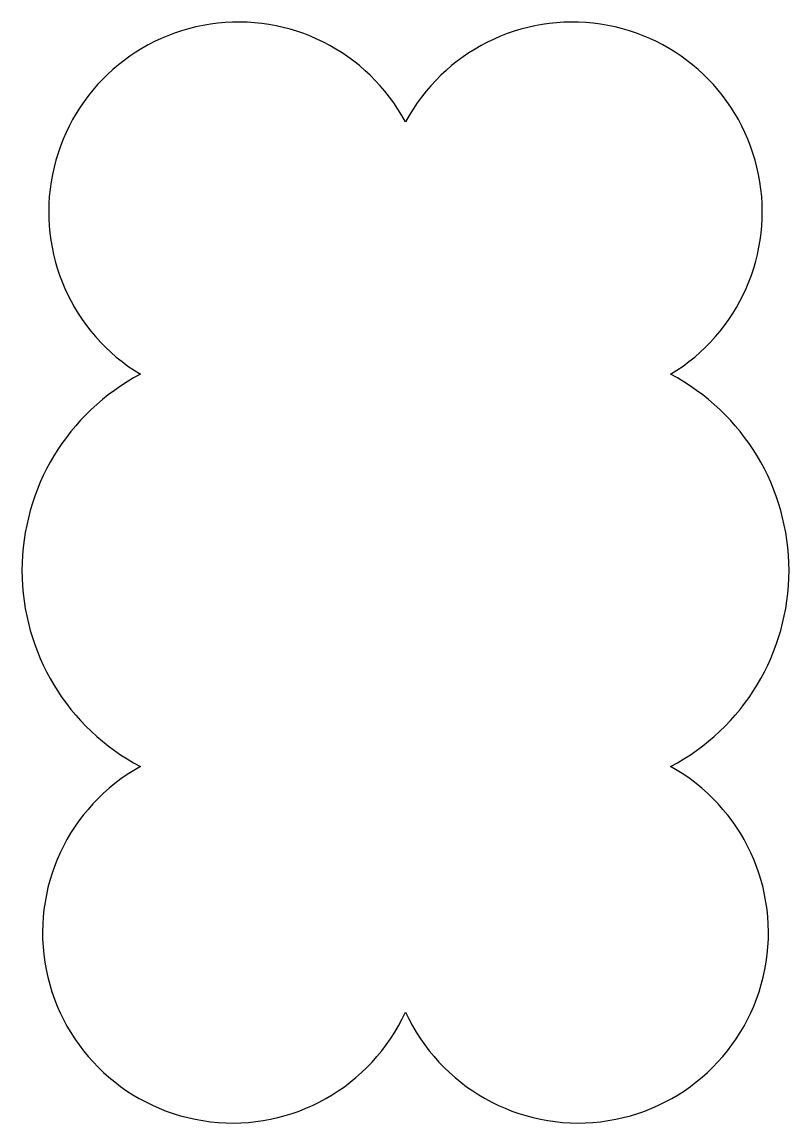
# Model space of a CAD drawing. Header units: millimetres. Extents: x -71 to 71, y -102 to 102.
import ezdxf

# ---------------------------------------------------------------- set-up
doc = ezdxf.new("R2010")
doc.units = ezdxf.units.MM

msp = doc.modelspace()

# ---------------------------------------------------------------- linework, layer by layer
at = {"color": 7, "linetype": 'Continuous'}
for centre, radius, start, end in [((-31.03, 66.69), 35.23, 28.2716, 238.8812), ((31.03, 66.69), 35.23, 301.1188, 151.7284), ((-30.06, 0.11), 41.16, 117.7795, 242.2205), ((30.06, 0.11), 41.16, 297.7795, 62.2205), ((-32.1, -67.17), 35.31, 119.0467, 335.3817), ((32.1, -67.17), 35.31, 204.6183, 60.9533)]:
    msp.add_arc(centre, radius, start, end, dxfattribs=at)

doc.saveas('drawing.dxf')
